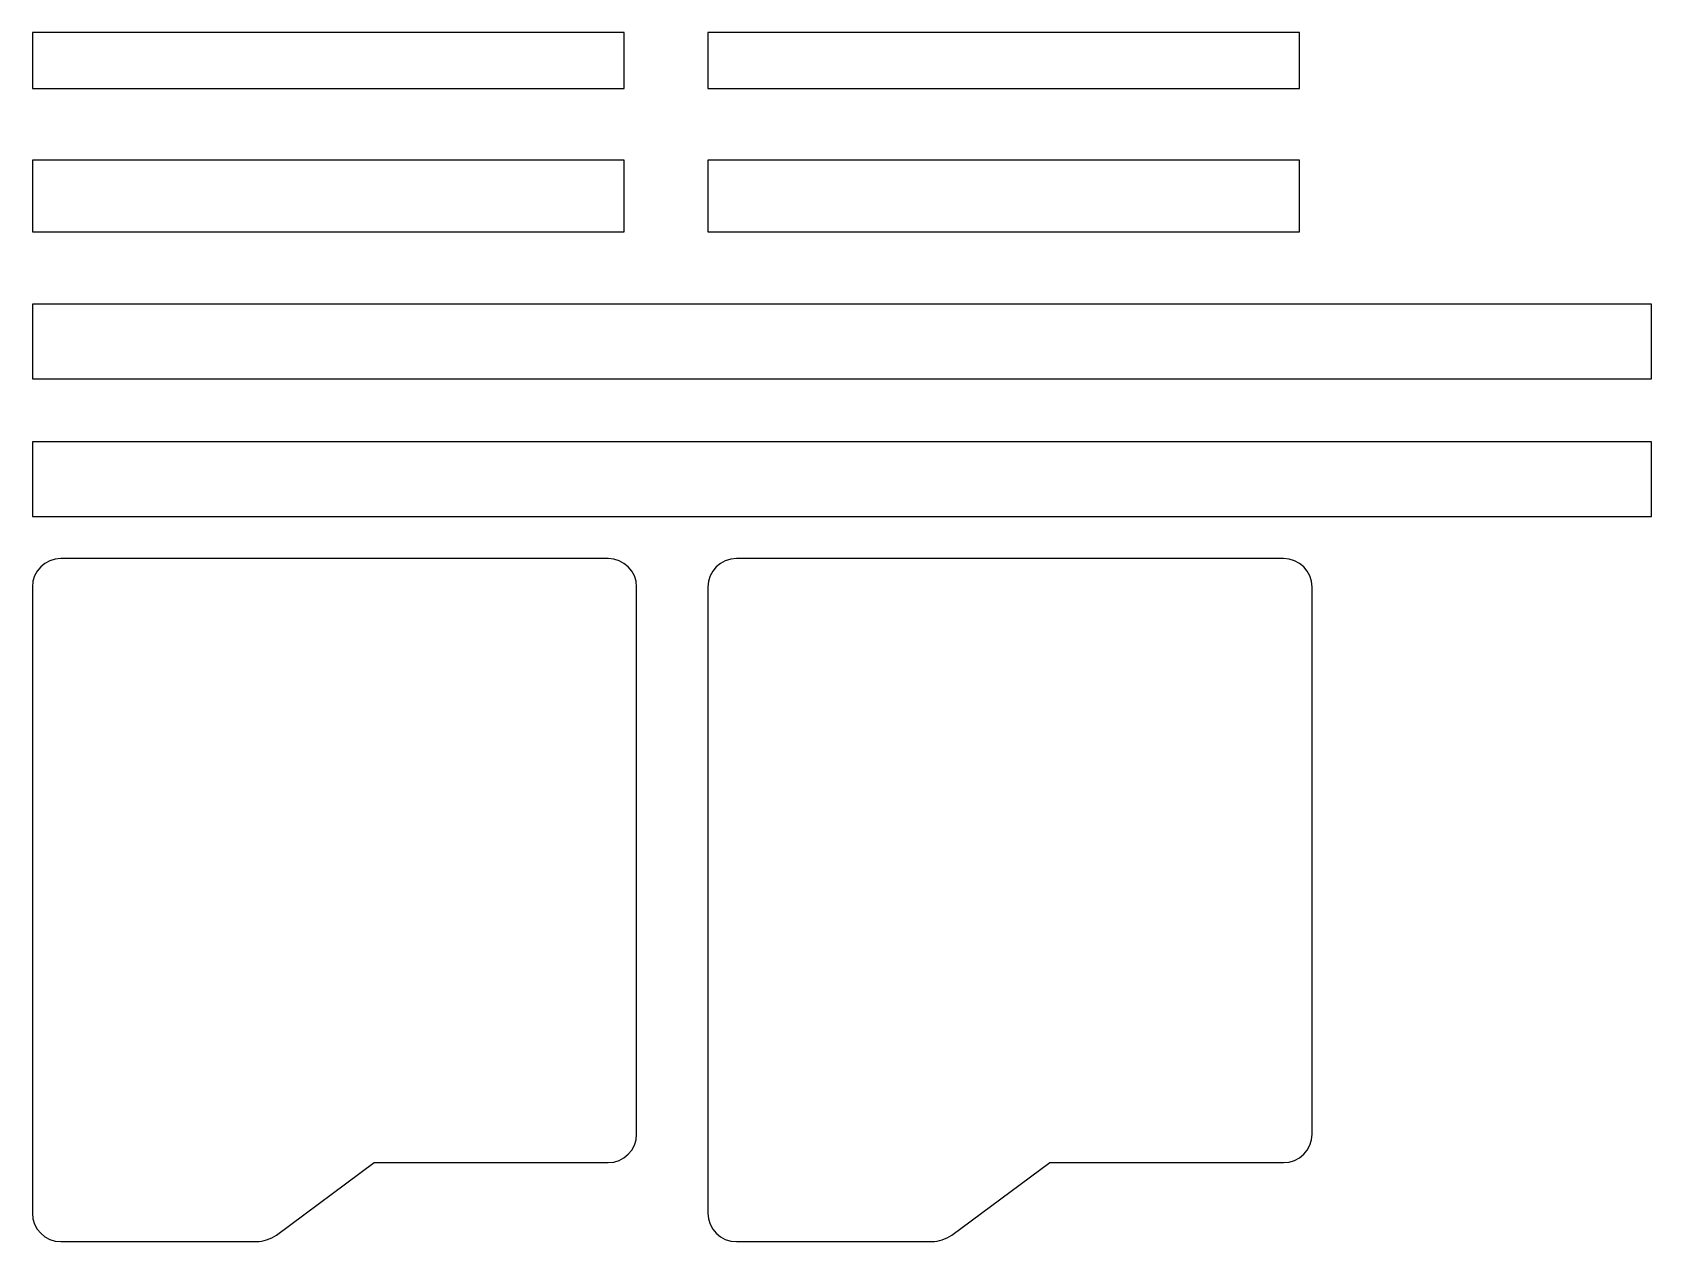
# Model space of a CAD drawing. Extents: x 5 to 265, y 6 to 200.
import ezdxf

# ---------------------------------------------------------------- set-up
doc = ezdxf.new("R2010")
doc.units = 0
doc.layers.add('debitare_laser_stand_desk_organizer', color=7, linetype='CONTINUOUS')

msp = doc.modelspace()

# ---------------------------------------------------------------- linework, layer by layer
at = {"layer": 'debitare_laser_stand_desk_organizer', "color": 1}
for points in [[(4.844631, 199.681042), (4.844631, 190.680799), (99.84438, 190.680799), (99.84438, 199.681042), (4.844631, 199.681042), (4.844631, 199.681042)], [(113.308915, 199.681042), (113.308915, 190.680799), (208.308662, 190.680799), (208.308662, 199.681042), (113.308915, 199.681042), (113.308915, 199.681042)], [(4.844631, 179.168116), (4.844631, 167.668112), (99.84438, 167.668112), (99.84438, 179.168116), (4.844631, 179.168116), (4.844631, 179.168116)], [(113.308915, 179.168116), (113.308915, 167.668112), (208.308662, 167.668112), (208.308662, 179.168116), (113.308915, 179.168116), (113.308915, 179.168116)], [(4.844631, 156.07385), (4.844631, 144.073894), (264.844609, 144.073894), (264.844609, 156.07385), (4.844631, 156.07385), (4.844631, 156.07385)], [(4.844631, 133.964604), (4.844631, 121.964648), (264.844609, 121.964648), (264.844609, 133.964604), (4.844631, 133.964604), (4.844631, 133.964604)], [(97.275165, 115.218326), (9.430742, 115.218326), (9.430742, 115.218326)], [(205.73945, 115.218326), (117.895026, 115.218326), (117.895026, 115.218326)], [(4.844631, 110.632215), (4.844631, 24.158662), (4.844631, 22.804326), (4.844631, 10.12803)], [(101.861276, 22.804326), (101.861276, 110.632215)], [(113.308915, 110.632215), (113.308915, 24.158662), (113.308915, 22.804326), (113.308915, 10.12803)], [(210.325561, 22.804326), (210.325561, 110.632215)], [(44.034936, 6.602456), (59.746775, 18.218215), (97.275165, 18.218215)], [(152.499218, 6.602456), (168.21106, 18.218215), (205.73945, 18.218215)], [(9.430742, 5.541919), (40.806466, 5.541919)], [(117.895026, 5.541919), (149.270751, 5.541919)]]:
    msp.add_lwpolyline(points, dxfattribs=at)
for points in [[(9.430742, 115.218326), (6.897798, 115.218326), (4.844631, 113.165159), (4.844631, 110.632215)], [(101.861276, 110.632215), (101.861276, 113.165159), (99.808109, 115.218326), (97.275165, 115.218326)], [(117.895026, 115.218326), (115.362081, 115.218326), (113.308915, 113.165159), (113.308915, 110.632215)], [(210.325561, 110.632215), (210.325561, 113.165159), (208.272394, 115.218326), (205.73945, 115.218326)], [(97.275165, 18.218215), (99.808109, 18.218215), (101.861276, 20.271734), (101.861276, 22.804326)], [(205.73945, 18.218215), (208.272394, 18.218215), (210.325561, 20.271734), (210.325561, 22.804326)], [(4.844631, 10.12803), (4.844631, 7.595085), (6.897798, 5.541919), (9.430742, 5.541919)], [(113.308915, 10.12803), (113.308915, 7.595085), (115.362081, 5.541919), (117.895026, 5.541919)], [(40.806466, 5.541919), (41.38608, 5.541919), (41.93862, 5.653351), (42.44909, 5.849496)], [(42.44909, 5.849496), (43.00542, 5.992371), (43.544575, 6.239801), (44.034936, 6.602456)], [(149.270751, 5.541919), (149.850365, 5.541919), (150.402352, 5.653351), (150.912822, 5.849496)], [(150.912822, 5.849496), (151.469152, 5.992371), (152.008857, 6.239801), (152.499218, 6.602456)]]:
    msp.add_open_spline(points, degree=3, dxfattribs=at)

doc.saveas('drawing.dxf')
